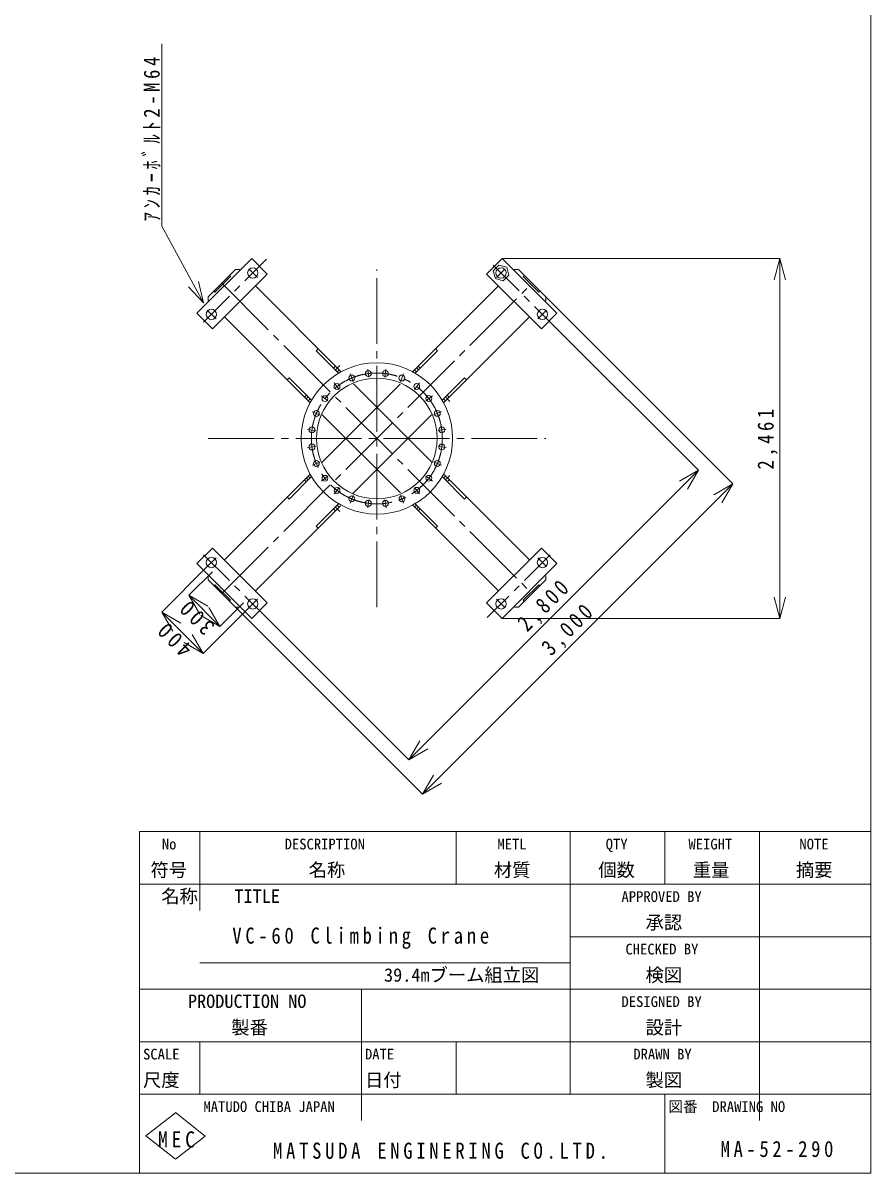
# Model space of a CAD drawing. Units: millimetres on the paper, enlarged 200 times, with parts at other scales. Extents: x -40580 to 40245, y -408708 to 391292.
# Drawn here: x 17059 to 40245, y -27801 to 3650 of the extents above; entities that cross this region are included whole.
import ezdxf
from ezdxf.enums import TextEntityAlignment as Align

# ---------------------------------------------------------------- set-up
doc = ezdxf.new("R2010")
doc.units = ezdxf.units.MM
doc.header["$LTSCALE"] = 200
for name, pattern in [('CHAIN1', [8, 5, -1, 1, -1]), ('CHAIN2', [12, 9, -1, 1, -1]), ('DASHED1', [1.8, 1.2, -0.6])]:
    doc.linetypes.add(name, pattern=pattern)
for name, color, linetype, lineweight in [('0-0', 4, 'Continuous', 9), ('2-0', 7, 'Continuous', 9), ('2-1', 4, 'Continuous', 15), ('2-2', 7, 'Continuous', 9)]:
    doc.layers.add(name, color=color, linetype=linetype, lineweight=lineweight)
doc.styles.add('ＭＳ ゴシック', font='')
doc.styles.get('ＭＳ ゴシック').set_extended_font_data('MS Gothic')

msp = doc.modelspace()

# ---------------------------------------------------------------- linework, layer by layer
at = {"layer": '0-0', "color": 7}
for p, q in [((20245.4, -18465), (40245.4, -18465)), ((20245.4, -18465), (20245.4, -27800.7)), ((21897.1, -18465), (21897.1, -20619.4)), ((28898.9, -18465), (28898.9, -19901.3)), ((32022.8, -18465), (32022.8, -25646.3)), ((34608.1, -18465), (34608.1, -19901.3)), ((37193.3, -18465), (37193.3, -26364.4)), ((40245.4, -18465), (40245.4, -27800.7)), ((20245.4, -19901.3), (40245.4, -19901.3)), ((32022.8, -21337.5), (40245.4, -21337.5)), ((21897.1, -22055.6), (32022.8, -22055.6)), ((20245.4, -22773.8), (40245.4, -22773.8)), ((26313.6, -22773.8), (26313.6, -26364.4)), ((20245.4, -24210), (40245.4, -24210)), ((21897.1, -24210), (21897.1, -25646.3)), ((28898.9, -24210), (28898.9, -25646.3)), ((20245.4, -25646.3), (40245.4, -25646.3)), ((34608.1, -25646.3), (34608.1, -27800.7)), ((20422, -26786.5), (21225.6, -26156.8)), ((21225.6, -26148), (22035.5, -26792.6)), ((-40580.1, -27800.7), (40245.4, -27800.7)), ((20245.4, -27800.7), (40245.4, -27800.7))]:
    msp.add_line(p, q, dxfattribs=at)
for points in [[(-435.3, 28145.2), (40245.4, 28145.2), (40245.4, -27800.7)], [(20422, -26786.5), (21226.3, -27426.6), (22035.5, -26792.6)]]:
    msp.add_lwpolyline(points, dxfattribs=at)
at = {"layer": '2-0', "color": 4, "linetype": 'CHAIN1', "lineweight": 15}
for p, q in [((21995.4, -4531.5), (23715.4, -2811.5)), ((23467.6, -3312.9), (23230, -3075.3)), ((29915, -2972), (31635, -4692)), ((30002.2, -3312.9), (30239.8, -3075.3)), ((22336.2, -4444.3), (22098.6, -4206.6)), ((31133.5, -4444.3), (31371.2, -4206.6)), ((25723.2, -5713.7), (25600.7, -5836.3)), ((26087.7, -6150.4), (26002.4, -5944.7)), ((26513.8, -6036.1), (26484.7, -5815.3)), ((26955, -6036), (26984, -5815.2)), ((27381.2, -6150), (27466.3, -5944.3)), ((27815.5, -5782.7), (27869.1, -5836.3)), ((25705.7, -6371.1), (25570.1, -6194.5)), ((27763.3, -6370.5), (27898.8, -6193.8)), ((24806.1, -6630.9), (24859.6, -6577.3)), ((25393.8, -6683.1), (25217.1, -6547.6)), ((28075.3, -6682.3), (28251.9, -6546.7)), ((28732.7, -6699.9), (28610.2, -6577.3)), ((25173.3, -7065.3), (24967.6, -6980.1)), ((28296, -7064.3), (28501.7, -6979.1)), ((25059.3, -7491.4), (24838.5, -7462.4)), ((28410.3, -7490.4), (28631, -7461.3)), ((25059.4, -7932.6), (24838.7, -7961.7)), ((28410.4, -7931.6), (28631.2, -7960.6)), ((25173.7, -8358.7), (24968, -8444)), ((28296.4, -8357.8), (28502.1, -8442.9)), ((24806.1, -8792.2), (24859.6, -8845.8)), ((25394.4, -8740.7), (25217.8, -8876.3)), ((28075.9, -8739.9), (28252.6, -8875.4)), ((28732.7, -8723.2), (28610.2, -8845.8)), ((25706.5, -9052.6), (25571, -9229.3)), ((27764, -9052), (27899.6, -9228.6)), ((26088.6, -9273.1), (26003.4, -9478.8)), ((26514.8, -9387.1), (26485.8, -9607.9)), ((26955.9, -9387), (26985, -9607.7)), ((27382, -9272.7), (27467.3, -9478.4)), ((25723.2, -9709.3), (25600.7, -9586.8)), ((27815.5, -9640.4), (27869.1, -9586.8)), ((21995.4, -10891.6), (23715.4, -12611.6)), ((22336.2, -10978.8), (22098.6, -11216.4)), ((31474.4, -10891.6), (29754.4, -12611.6)), ((31133.5, -10978.8), (31371.2, -11216.4)), ((23467.6, -12110.2), (23230, -12347.8)), ((30002.2, -12110.2), (30239.8, -12347.8))]:
    msp.add_line(p, q, dxfattribs=at)
at = {"layer": '2-0'}
for p, q in [((22866.5, -3094.6), (22118, -3843.2)), ((22118, -3843.2), (22866.5, -3094.6)), ((22866.5, -3094.6), (22118, -3843.2)), ((22866.5, -3094.6), (22966.5, -3094.6)), ((22966.5, -3094.6), (22866.5, -3094.6)), ((22866.5, -3094.6), (22966.5, -3094.6)), ((22985.1, -3113.2), (22966.5, -3094.6)), ((30484.5, -3113.4), (30503.3, -3094.6)), ((30602.8, -3094.6), (30504.2, -3094.6)), ((31351.8, -3843.2), (30603.3, -3094.6)), ((22732.7, -3285.1), (22308.4, -3709.3)), ((22308.4, -3709.3), (22732.7, -3285.1)), ((22308.4, -3709.3), (22732.7, -3285.1)), ((22703.7, -3256.1), (22732.7, -3285.1)), ((22704.7, -3257.1), (22732.7, -3285.1)), ((22707.9, -3260.3), (22732.7, -3285.1)), ((30761.9, -3260.3), (30737.1, -3285.1)), ((30737.1, -3285.1), (31161.4, -3709.3)), ((22278.8, -3679.8), (22308.4, -3709.3)), ((22279.5, -3680.4), (22308.4, -3709.3)), ((22283.7, -3684.6), (22308.4, -3709.3)), ((25753.7, -5881.8), (23413.3, -3541.4)), ((27701, -5896.9), (30055.2, -3542.7)), ((31186.1, -3684.6), (31161.4, -3709.3)), ((22118, -3943.2), (22118, -3843.2)), ((22118, -3843.2), (22118, -3943.2)), ((22118, -3943.2), (22118, -3843.2)), ((22136.5, -3961.7), (22118, -3943.2)), ((31333, -3962), (31351.8, -3943.2)), ((31351.8, -3843.2), (31351.8, -3943.2)), ((24905.2, -6730.3), (22564.7, -4389.9)), ((28560.1, -6734.9), (30893.5, -4401.4)), ((25124.8, -5265.6), (25077.4, -5313)), ((25690.1, -5925.7), (25077.4, -5313)), ((27779.7, -5925.7), (28392.4, -5313)), ((28335.1, -5255.8), (28392.4, -5313)), ((24279.1, -6111.3), (24336.4, -6054.1)), ((24949, -6666.7), (24336.4, -6054.1)), ((25229.3, -8368.6), (27373.6, -6224.3)), ((28236, -8364.1), (26091.7, -6219.8)), ((28520.8, -6666.7), (29133.4, -6054.1)), ((29180.8, -6101.5), (29133.4, -6054.1)), ((27376.9, -9202.1), (25243.2, -7068.4)), ((26077.8, -9217.2), (28232.7, -7062.3)), ((22567.8, -11030.1), (24901.8, -8696.1)), ((24949, -8756.4), (24336.4, -9369)), ((28520.8, -8756.4), (29133.4, -9369)), ((30897.3, -11025.4), (28574, -8702.1)), ((24279.1, -9311.8), (24336.4, -9369)), ((29180.8, -9321.6), (29133.4, -9369)), ((23416.3, -11878.7), (25739.8, -9555.2)), ((25690.1, -9497.4), (25077.4, -10110.1)), ((30048.7, -11873.9), (27714.9, -9540.1)), ((27779.7, -9497.4), (28392.4, -10110.1)), ((25124.8, -10157.5), (25077.4, -10110.1)), ((28335.1, -10167.3), (28392.4, -10110.1)), ((31232.1, -10709.7), (29733, -12208.7)), ((31232.1, -10709.7), (31656.4, -11133.9)), ((31656.4, -11133.9), (30157.3, -12633)), ((22118, -11479.9), (22137.8, -11460.1)), ((22118, -11479.9), (22118, -11579.9)), ((30603.3, -12328.5), (31351.8, -11579.9)), ((31351.8, -11579.9), (30603.3, -12328.4)), ((30603.3, -12328.5), (31351.8, -11579.9)), ((31351.8, -11479.9), (31330.8, -11458.9)), ((31351.8, -11579.9), (31351.8, -11479.9)), ((31351.8, -11479.9), (31351.8, -11579.9)), ((31351.8, -11479.9), (31351.8, -11581.6)), ((22308.4, -11713.8), (22732.7, -12138)), ((22308.4, -11713.8), (22732.7, -12138)), ((31161.4, -11713.8), (30737.1, -12138)), ((31161.4, -11713.8), (30737.1, -12138)), ((31161.4, -11713.8), (30737.1, -12138)), ((31189.5, -11741.8), (31161.4, -11713.8)), ((31190.3, -11742.7), (31161.4, -11713.8)), ((31186.1, -11738.5), (31161.4, -11713.8)), ((22703.7, -12167), (22732.7, -12138)), ((22707.9, -12162.8), (22732.7, -12138)), ((29733, -12208.7), (30157.3, -12633)), ((30765.2, -12166.1), (30737.1, -12138)), ((30766.1, -12167), (30737.1, -12138)), ((30761.9, -12162.8), (30737.1, -12138)), ((22966.5, -12328.4), (22866.5, -12328.5)), ((22866.5, -12328.5), (22966.5, -12328.4)), ((22966.5, -12328.4), (22985.6, -12309.4)), ((30503.3, -12328.4), (30488.6, -12313.8)), ((30603.3, -12328.5), (30503.3, -12328.4)), ((30503.3, -12328.4), (30603.3, -12328.4)), ((30603.3, -12328.5), (30503.3, -12328.4))]:
    msp.add_line(p, q, dxfattribs=at)
at = {"layer": '2-0', "color": 4, "linetype": 'CHAIN2', "lineweight": 15}
for p, q in [((26734.9, -12328.5), (26734.9, -3094.6)), ((22492.3, -3468.9), (30977.5, -11954.2)), ((22492.3, -11954.2), (30977.5, -3468.9)), ((22118, -7711.5), (31351.8, -7711.5))]:
    msp.add_line(p, q, dxfattribs=at)
at = {"layer": '2-0', "linetype": 'DASHED1'}
for p, q in [((25604.7, -5733.2), (25551.4, -5786.6)), ((25703.7, -5832.2), (25650.4, -5885.6)), ((27766, -5832.2), (27819.4, -5885.6)), ((27865, -5733.2), (27918.4, -5786.6)), ((24756.6, -6581.4), (24809.9, -6528.1)), ((28713.2, -6581.4), (28659.9, -6528.1)), ((24855.6, -6680.4), (24908.9, -6627.1)), ((28614.2, -6680.4), (28560.9, -6627.1)), ((24855.6, -8742.7), (24908.9, -8796)), ((28614.2, -8742.7), (28560.9, -8796)), ((24756.6, -8841.7), (24809.9, -8895)), ((28713.2, -8841.7), (28659.9, -8895)), ((25604.7, -9689.9), (25551.4, -9636.5)), ((25703.7, -9590.9), (25650.4, -9537.5)), ((27766, -9590.9), (27819.4, -9537.5)), ((27865, -9689.9), (27918.4, -9636.5))]:
    msp.add_line(p, q, dxfattribs=at)
at = {"layer": '2-0', "color": 4, "lineweight": 15}
for p in [(22279.5, -11742.7), (22283.7, -11738.5)]:
    msp.add_line(p, (22308.4, -11713.8), dxfattribs=at)
at = {"layer": '2-0'}
for points in [[(22237.7, -4713.4), (21813.4, -4289.1), (23312.5, -2790.1)], [(22237.7, -4713.4), (23736.8, -3214.3), (23312.5, -2790.1)], [(29733, -3214.3), (30157.3, -2790.1), (31656.4, -4289.1)], [(29733, -3214.3), (31232.1, -4713.4), (31656.4, -4289.1)], [(22237.7, -10709.7), (21813.4, -11133.9), (23312.5, -12633)], [(22237.7, -10709.7), (23736.8, -12208.7), (23312.5, -12633)], [(22866.5, -12328.5), (22118, -11579.9), (22866.5, -12328.5)]]:
    msp.add_lwpolyline(points, dxfattribs=at)
msp.add_lwpolyline([(30185.8, -3398), (30340.9, -3242.8), (30284.1, -3030.9), (30072.2, -2974.1), (29917.1, -3129.3), (29973.9, -3341.2)], close=True, dxfattribs=at)
for centre, radius in [((23340.8, -3186.1), 140), ((30129, -3186.1), 140), ((22209.4, -4317.4), 140), ((31260.4, -4317.4), 140), ((26734.9, -7711.5), 2070), ((26500.8, -5937.1), 80), ((26968, -5937), 80), ((26734.9, -7711.5), 1650), ((25644.9, -6291.9), 80), ((26049.5, -6058.2), 80), ((27419.3, -6057.8), 80), ((27824, -6291.3), 80), ((25314.6, -6622.4), 80), ((28154.4, -6621.5), 80), ((25081.1, -7027.1), 80), ((28388.2, -7026.1), 80), ((24960.3, -7478.4), 80), ((28509.2, -7477.4), 80), ((24960.5, -7945.7), 80), ((28509.4, -7944.6), 80), ((25081.5, -8396.9), 80), ((28388.6, -8395.9), 80), ((25315.3, -8801.5), 80), ((28155.1, -8800.7), 80), ((25645.7, -9131.8), 80), ((27824.8, -9131.1), 80), ((26050.4, -9365.3), 80), ((26501.8, -9486.1), 80), ((26969, -9485.9), 80), ((27420.2, -9364.9), 80), ((22209.4, -11105.7), 140), ((31260.4, -11105.7), 140), ((23340.8, -12237), 140), ((30129, -12237), 140)]:
    msp.add_circle(centre, radius, dxfattribs=at)
at = {"layer": '2-0', "color": 4, "linetype": 'CHAIN2', "lineweight": 15}
msp.add_circle((26735, -7711.9), 1790, dxfattribs=at)
at = {"layer": '2-1'}
for p, q in [((37756.6, -2790.1), (30157.3, -2790.1)), ((37756.6, -2790.1), (37601.3, -3369.6)), ((37756.6, -12633), (37756.6, -2790.1)), ((37756.6, -2790.1), (37911.9, -3369.6)), ((36466.1, -8957.4), (31351.8, -3843.2)), ((35526.4, -8583.5), (31635, -4692)), ((27606.8, -16503.1), (35526.4, -8583.5)), ((35526.4, -8583.5), (35006.8, -8883.5)), ((35526.4, -8583.5), (35226.4, -9103.1)), ((27980.8, -17442.7), (36466.1, -8957.4)), ((36466.1, -8957.4), (35946.4, -9257.4)), ((36466.1, -8957.4), (36166.1, -9477)), ((20851.6, -12463.5), (22098.6, -11216.4)), ((21596.1, -12001.8), (22240, -11357.9)), ((22444.7, -12850.3), (21596.1, -12001.8)), ((21596.1, -12001.8), (21896.1, -12521.4)), ((21596.1, -12001.8), (22115.8, -12301.8)), ((22444.7, -12850.3), (23088.6, -12206.4)), ((37756.6, -12633), (37601.3, -12053.5)), ((37756.6, -12633), (37911.9, -12053.5)), ((21982.9, -13594.9), (20851.6, -12463.5)), ((20851.6, -12463.5), (21151.6, -12983.1)), ((20851.6, -12463.5), (21371.2, -12763.5)), ((22444.7, -12850.3), (21925.1, -12550.3)), ((21982.9, -13594.9), (23230, -12347.8)), ((22444.7, -12850.3), (22144.7, -12330.7)), ((27980.8, -17442.7), (22866.5, -12328.5)), ((27606.8, -16503.1), (23715.4, -12611.6)), ((37756.6, -12633), (30157.3, -12633)), ((21982.9, -13594.9), (21682.9, -13075.3)), ((21982.9, -13594.9), (21463.3, -13294.9)), ((27606.8, -16503.1), (27906.8, -15983.5)), ((27606.8, -16503.1), (28126.4, -16203.1)), ((27980.8, -17442.7), (28280.8, -16923.1)), ((27980.8, -17442.7), (28500.4, -17142.7))]:
    msp.add_line(p, q, dxfattribs=at)
at = {"layer": '2-2'}
for p, q in [((20851.2, -1903.1), (20851.2, 3084.4)), ((21994.8, -3999.7), (21853.6, -3416.6))]:
    msp.add_line(p, q, dxfattribs=at)
msp.add_lwpolyline([(20851.2, -1903.1), (21994.8, -3999.7), (21581, -3565.3)], dxfattribs=at)

# ---------------------------------------------------------------- texts
at = {"layer": '0-0', "style": 'ＭＳ ゴシック'}
for s, height, p in [('No', 293.3, (20855.8, -19039.5)), ('DESCRIPTION', 293.3, (24213.1, -19039.5)), ('METL', 293.3, (30030, -19039.5)), ('QTY', 293.3, (32992.3, -19039.5)), ('WEIGHT', 293.3, (35254.4, -19039.5)), ('NOTE', 293.3, (38288.5, -19039.5)), ('符号', 366.6, (20544.6, -19805.5)), ('名称', 366.6, (24871.4, -19805.5)), ('材質', 366.6, (29934.2, -19805.5)), ('個数', 366.6, (32788.8, -19805.5)), ('重量', 366.6, (35374.1, -19805.5)), ('摘要', 366.6, (38192.7, -19805.5)), ('  名称  \u3000TITLE', 366.6, (20341.2, -20523.6)), ('APPROVED BY', 293.3, (33423.1, -20475.8)), ('承認', 366.6, (34081.4, -21241.8)), ('CHECKED BY', 293.3, (33530.9, -21912)), ('39.4mブーム組立図', 366.6, (26930, -22678)), ('検図', 366.6, (34081.4, -22678)), ('PRODUCTION NO', 366.6, (21568, -23396.2)), ('DESIGNED BY', 293.3, (33423.1, -23348.3)), ('製番', 366.6, (22752.9, -24114.3)), ('設計', 366.6, (34081.4, -24114.3)), ('SCALE', 293.3, (20341.2, -24784.6)), ('DATE', 293.3, (26409.4, -24784.6)), ('DRAWN BY', 293.3, (33746.3, -24784.6)), ('尺度', 366.6, (20341.2, -25550.6)), ('日付', 366.6, (26409.4, -25550.6)), ('製図', 366.6, (34081.4, -25550.6)), ('MATUDO CHIBA JAPAN', 293.3, (21992.9, -26220.8)), ('図番\u3000DRAWING NO', 293.3, (34703.8, -26220.8))]:
    msp.add_text(s, height=height, dxfattribs=at).set_placement(p, align=Align.BOTTOM_LEFT)
at = {"layer": '0-0', "color": 7, "char_height": 439.9, "attachment_point": 7, "style": 'ＭＳ ゴシック'}
for s, insert in [('\\T1.4;\\W0.85;VC-60\\~Climbing\\~Crane', (22782.8, -21672.6)), ('\\T1.38;\\W0.9;MEC', (20749.2, -27109.3)), ('\\T1.4;\\W0.85;MATSUDA\\~ENGINERING\\~CO.LTD.', (23895.9, -27417.7)), ('\\T1.39;\\W0.85;MA-52-290', (36134.1, -27369.8))]:
    msp.add_mtext(s, dxfattribs=dict(at, insert=insert))
at = {"layer": '2-1', "color": 7, "char_height": 439.9, "attachment_point": 7, "style": 'ＭＳ ゴシック'}
for s, insert, rotation in [('\\T1.38;\\W0.85;2,461', (37696.6, -8561.5), 90), ('\\T1.38;\\W0.85;2,800', (30923.2, -13101.9), 45), ('\\T1.38;\\W0.9;300', (22331.5, -12822), 135), ('\\T1.38;\\W0.85;3,000', (31579.9, -13758.7), 45), ('\\T1.38;\\W0.9;400', (21728.4, -13425.2), 135)]:
    msp.add_mtext(s, dxfattribs=dict(at, insert=insert, rotation=rotation))
at = {"layer": '2-2', "insert": (20819.5, -1776), "char_height": 439.9, "attachment_point": 7, "rotation": 90, "style": 'ＭＳ ゴシック'}
msp.add_mtext('\\T1.39;\\W0.85;ｱﾝｶｰﾎﾞﾙﾄ2-M64', dxfattribs=at)

doc.saveas('drawing.dxf')
